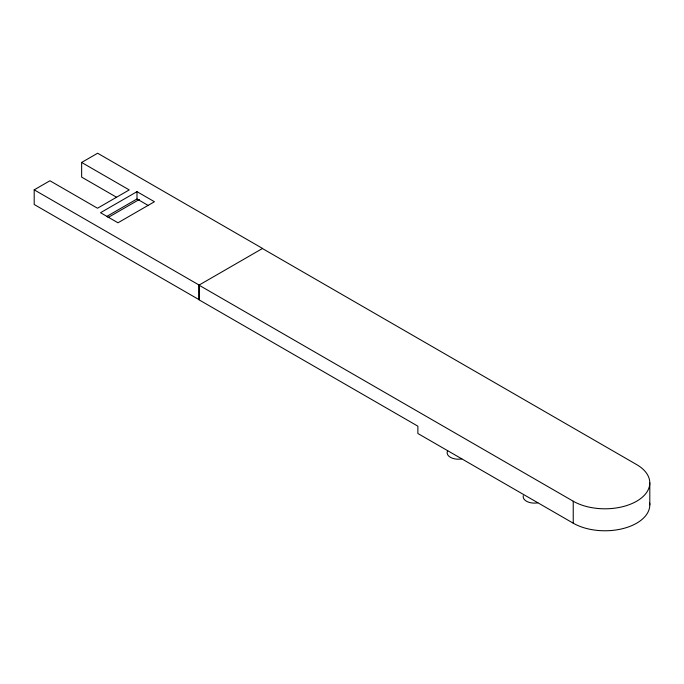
<?xml version="1.0" encoding="UTF-8"?>
<svg xmlns="http://www.w3.org/2000/svg" width="684" height="684" viewBox="0 0 684 684"><rect width="100%" height="100%" fill="white"/><g stroke="black" fill="none" stroke-linecap="round" stroke-linejoin="round"><path stroke-width="1.03" d="M34.2 189.844L199.121 285.066L199.121 299.712L34.2 204.499L34.2 189.844L49.932 180.764L97.504 208.227L129.225 189.921L81.644 162.45L81.644 177.105L116.417 197.172M81.644 162.45L97.632 153.225L262.553 248.437L198.984 285.142L198.984 299.797L417.873 426.175L417.873 433.494L573.235 523.192A44.853 25.898 0 0 0 623.577 528.433A44.853 25.898 0 0 0 649.689 503.031M136.997 191.657L100.522 212.715L117.964 222.787L154.439 201.729L136.997 191.657L136.997 198.984L106.901 216.358M108.004 217.555L139.374 199.437M262.417 248.523L636.659 464.598A44.853 25.898 0 0 1 642.678 468.908L644.311 470.498A44.853 25.898 0 0 1 647.979 475.611L648.774 477.406A44.853 25.898 0 0 1 648.774 488.41L647.979 490.206A44.853 25.898 0 0 1 644.311 495.319L642.678 496.909A44.853 25.898 0 0 1 629.194 504.689L626.441 505.638A44.853 25.898 0 0 1 617.584 507.75L614.48 508.212A44.853 25.898 0 0 1 595.413 508.212L592.31 507.75A44.853 25.898 0 0 1 583.452 505.638L580.699 504.689A44.853 25.898 0 0 1 573.235 501.218L198.984 285.142M136.997 198.984L148.009 205.345M649.8 482.904L649.8 504.877M573.235 501.218L573.235 523.192M537.846 502.8A11.218 6.472 0 0 1 523.303 495.626M461.803 458.896A11.218 6.472 0 0 1 450.414 457.322A11.218 6.472 0 0 1 447.678 450.739"/></g></svg>
